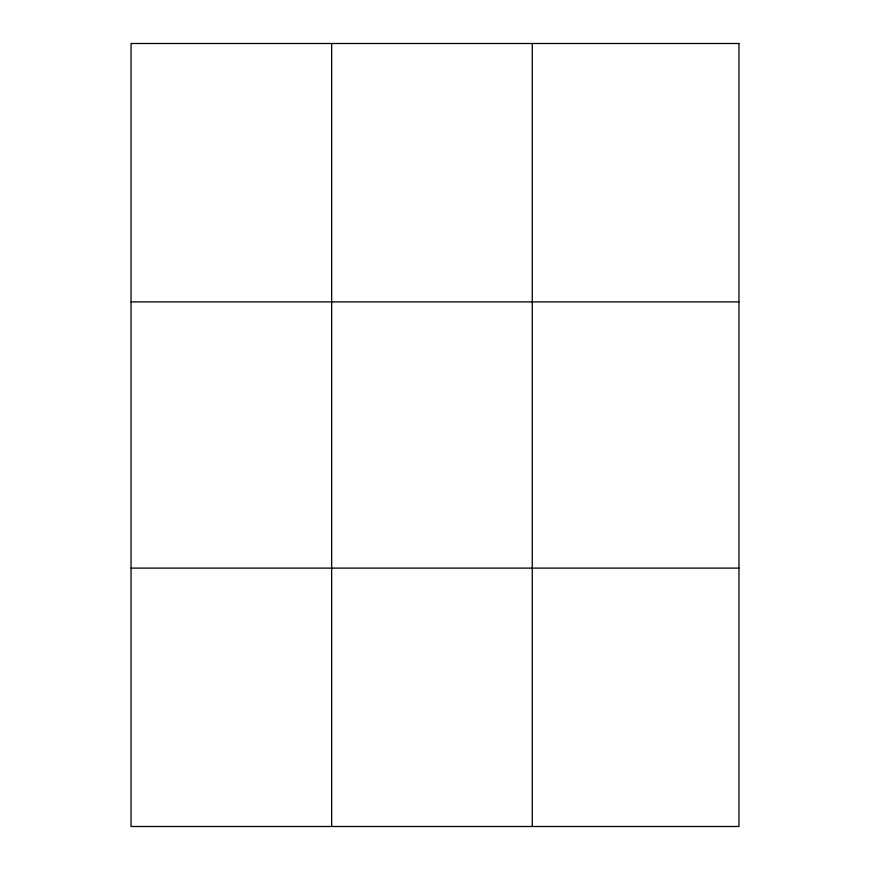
<?xml version="1.0" encoding="UTF-8"?>
<svg xmlns="http://www.w3.org/2000/svg" width="870" height="870" viewBox="0 0 870 870"><rect width="100%" height="100%" fill="white"/><g stroke="black" fill="none" stroke-linecap="round" stroke-linejoin="round"><path stroke-width="1.3" d="M331.655 43.5L331.655 826.5M532.266 43.5L532.266 826.5M131.055 301.89L738.945 301.89M131.055 568.11L738.945 568.11M738.945 43.5L738.945 826.5L131.055 826.5L131.055 43.5L738.945 43.5"/></g></svg>
